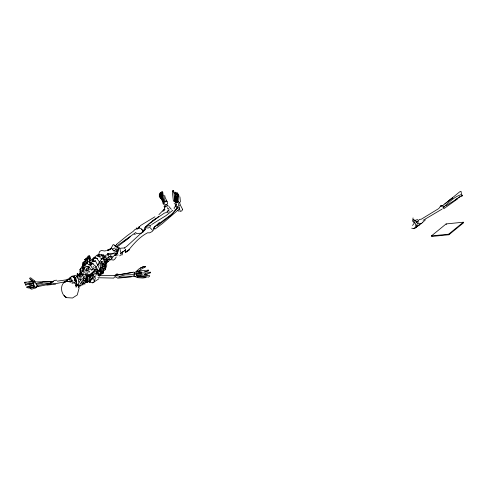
<?xml version="1.0" encoding="UTF-8"?>
<svg xmlns="http://www.w3.org/2000/svg" width="488" height="488" viewBox="0 0 488 488"><rect width="100%" height="100%" fill="white"/><g stroke="black" fill="none" stroke-linecap="round" stroke-linejoin="round"><path stroke-width="0.73" d="M98.966 276.055L100.516 274.445L100.266 263.032L96.972 258.616L94.269 258.304L92.61 260.891L92.818 261.342L94.605 261.519L95.41 260.824L100.071 269.834L99.015 270.181M87.078 263.428L87.096 260.555M173.594 190.387L174.728 199.921M177.425 195.346L177.174 192.504L176.784 192.577M83.722 269.919L83.796 266.991M161.796 191.552L161.729 193.803L162.565 195.7L163.663 201.019L164.743 201.459L166.817 201.111L165.066 197.298L164.731 195.426M174.85 192.162L175.393 192.278L175.698 202.27L175.143 202.148L174.692 195.865M133.194 275.281L134.108 274.957L134.176 272.78L134.944 274.531M79.941 275.805L80.166 272.829M84.107 262.593L82.814 265.966L82.478 271.822L82.917 271.304M89.023 256.438L89.097 255.364M178.059 201.428L178.456 196.316M178.443 205.045L178.596 203.398M87.901 256.145L87.84 256.779L88.34 256.962L85.607 258.524L85.046 262.934L84.418 263.575M125.489 249.075L125.203 252.009L127.258 251.747C133.151 244.506 139.031 237.235 147.583 232.788L149.651 232.855L152.415 231.355L152.378 230.147L150.2 227.798M154.592 226.841L154.397 228.756L154.867 229.14L162.242 223.687L179.627 208.711M73.883 283.534L74.048 282.058M79.922 286.541L80.056 285.51L78.525 284.839L77.092 285.846M134.108 274.957L134.438 272.493L133.901 272.109L116.73 275.153L132.083 272.505M142.716 232.172L142.892 230.934L141.02 228.469L138.263 228.103L134.847 229.61L133.151 231.404L127.344 235.558L116.309 244.573M100.516 274.445L101.345 268.717L100.516 268.986M413.061 217.922L412.61 220.997L413.495 222.235L414.562 222.778L412.531 225.444M77.147 276.574L77.195 273.866L77.72 273.738L78.324 274.341M177.364 201.819L176.113 202.306L175.802 204.277L174.179 203.618M176.467 200.08L177.059 196.408L176.199 192.9L175.765 192.723L175.894 202.209M111.722 258.939L111.892 257.902L109.263 256.615M69.967 278.959L70.29 277.05L69.882 278.251M135.28 274.226L135.536 272.719M136.762 273.341L136.487 274.781L137.372 277.55L135.688 276.787M79.41 276.361L80.056 272.975M86.968 263.294L88.541 261.385L86.919 260.952L85.455 261.153L82.997 262.379L82.155 266.759L82.814 265.966M93.952 282.149L95.386 278.038L92.714 274.964L91.957 275.086L91.781 275.86M79.916 271.31L79.989 270.931M118.011 250.814L117.553 252.961L115.321 255.346M119.212 249.215L119.139 248.709L118.45 249.02L117.553 252.961L114.735 255.7M122.982 251.399L122.122 254.943L121 254.791L119.676 255.846M89.865 261.885L89.774 261.263L89.304 263.062L93.257 263.239L92.537 263.782L87.956 264.569L91.311 264.801L90.518 265.844L86.565 266.735L89.334 267.363L91.25 270.035L92.006 269.846M153.354 230.409L154.55 226.944L153.403 228.799M163.736 210.828L164.791 206.985L165.993 206.857M34.075 281.777L29.433 278.27L30.652 277.782L35.282 281.442L34.075 281.777L33.77 282.857L32.001 280.82L30.116 279.673M176.534 203.996L176.156 205.332L175.198 205.283M82.679 284.791L83.052 283.479L81.508 282.796L80.142 283.595L81.825 285.187M91.634 260.61L92.811 259.762L93.238 258.256L97.246 254.998L99.375 254.346L103.761 255.004L104.81 257.292L105.512 262.916L105.585 268.327L105.207 268.559M105.201 269.785L106.762 265.405L106.445 261.336M77.586 278.148L78.367 275.769L79.886 274.506M71.028 278.459L69.802 279.325L67.692 279.307L71.028 278.459L70.144 277.953L68.851 279.221L67.692 279.307L66.246 281.491M88.627 268.18L89.334 267.363L86.596 268.809L84.796 271.548M415.514 227.774L417.484 223.291L414.8 220.265L414.037 220.411L413.787 221.241L415.221 223.181L415.99 226.383M461.55 194.889L462.514 195.285L462.252 196.036L461.392 196.121M83.43 271.737L84.168 269.73L82.076 270.681L82.374 270.382M108.36 256.499L108.641 255.73L107.622 254.956M85.199 281.789L86.297 282.107L87.151 279.947L86.815 276.751M104.469 268.223L102.694 272.676L102.925 273.292L103.584 268.534L104.469 268.223L103.663 263.221L104.603 262.696L102.511 255.822L101.297 255.108L103.273 255.529L104.81 257.292M74.45 276.446L75.86 278.764L75.89 281.198L75.286 280.179L75.86 278.764L74.835 277.031L73.822 275.976L71.974 276.159M117.144 252.082L118.45 249.02M179.651 202.88L179.877 202.368M104.414 266.704L104.975 265.484M167.488 211.798L168.14 210.346M143.423 231.135L145.162 227.341L149.334 223.364L164.273 213.158L166.396 212.475L168.494 210.627M80.093 273.554L80.16 269.187L80.801 273.433M118.608 277.135L134.176 276.58L134.676 275.549M72.059 283.68L72.712 282.406M87.102 259.122L88.188 257.024M30 288.274L31.543 289.207L35.856 287.841L36.527 286.56M85.388 266.637L84.9 267.528L82.112 268.394L84.698 268.998M118.151 248.837L114.765 254.907L111.642 258.426L111.843 259.799L113.436 260.116L114.698 259.323L116.223 257.066M97.679 264.96L99.21 262.263M76.525 277.147L77.848 274.86L81.374 272.877L82.265 274.695L78.788 274.585L77.653 275.909M153.409 228.726L154.171 227.439L159.472 222.394M136.183 228.933L136.927 227.707M102.828 264.868L103.852 263.178L103.133 263.288M100.766 260.159L99.503 262.227L100.071 261.836M116.577 255.804L117.12 254.95L118.139 254.992M100.095 275.744L102.626 271.749L101.309 261.897L101.864 261.489L102.87 266.655L101.778 267.699M83.173 277.843L83.588 277.214L81.722 274.415M106.829 255.011L107.927 253.382L109.33 254.089M97.551 271.255L96.526 272.768L99.021 273.176M142.886 232.038L144.741 229.317L147.083 227.231M79.879 269.772L82.698 265.655L86.339 264.728L82.844 263.862L87.047 263.374M92.195 278.477L93.086 277.202L92.763 276.147L90.561 276.299L87.907 274.043M99.284 275.647L100.607 273.859M34.727 281.009L33.892 282.125L33.757 284.955L35.252 287.67L37.381 286.523L36.96 283.967M177.772 207.485L177.699 206.436L175.613 205.912L174.131 207.845L174.216 208.919M96.514 271.59L97.679 270.114L95.672 269.266M90.914 279.783L92.952 277.221M89.029 279.063L83.588 280.655L82.673 281.808L84.955 284.156M170.464 215.995L177.229 207.821L179.541 208.071M74.597 280.13L74.207 280.6L75.463 281.118L76.866 285.931L76.592 285.016L73.651 282.052M80.489 279.734L79.623 276.031L81.99 273.201M442.945 208.346L444.123 206.942M138.696 271.352L139.952 269.876L145.607 266.759L143.484 266.607L140.221 268.119M114.93 276.153L115.839 275.11L116.821 275.452M142.984 232.05L145.314 229.403L126.923 246.184L124.348 248.063M101.15 259.732L101.913 258.884M158.942 214.629L164.346 209.096M177.614 207.986L170.855 215.373L157.166 225.987M103.804 256.798L101.205 259.622M90.554 281.674L89.353 281.796L92.494 278.581M103.273 255.529L103.761 255.004M104.755 256.115L105.658 255.151M137.256 229.214L139.525 226.829L138.409 227.127M106.384 263.245L105.384 264.295L104.279 263.819M71.431 276.855L71.992 276.269L73.621 277.099M89.353 281.796L90.908 280.191M76.14 285.956L77.58 284.48L75.628 285.358M139.019 227.298L140.038 226.255M107.305 262.117L106.658 262.776L104.883 261.897M77.58 284.48L77 285.053L78.843 283.034L78.617 279.636L77.824 277.623L75.652 275.281M64.934 282.216L66.673 280.325L67.155 280.563M150.334 226.377L149.005 227.664L147.644 228.189M81.533 282.412L82.13 281.851M136.036 271.676L139.159 268.723L142.911 266.881L145.607 266.759M425.377 219.868L421.742 223.272L420.18 223.766L418.49 223.394M64.636 282.223L66.673 280.325L67.137 281.491M96.203 273.664L97.1 272.829M443.702 207.162C448.942 202.404 454.035 196.871 460.94 194.681L461.447 194.078L461.038 191.357L459.751 191.796L444.879 203.947M165.871 204.399L164.724 205.448L165.706 206.223L168.153 205.777L166.646 204.783M86.041 277.922L95.617 269.529M64.562 282.326L65.435 281.594C59.359 284.4 60.884 295.081 66.618 297.649L64.093 295.752L66.6 297.656L72.547 297.997L77.275 294.929L79.056 288.286L78.495 285.571M116.04 276.537L114.046 277.452M162.858 211.249L164.981 209.486M449.485 200.379L452.51 197.872L443.36 204.984M101.492 272.682L102.626 271.749M431.429 235.911L446.123 223.919L463.338 222.211L463.6 222.766L448.905 234.758L431.691 236.46L431.429 235.911L448.643 234.203L463.338 222.211M86.248 278.056L95.087 270.907M105.518 269.419L102.742 271.651L100.473 271.401M144.893 227.493L158.734 216.404M442.988 207.559L443.94 206.802L443.94 206.095M86.034 269.541L86.949 270.2L87.627 269.663M106.787 258.548L110.776 255.962L110.819 254.651L108.934 253.876M172.837 210.261L165.859 215.708L151.615 224.541M117.571 246.647L129.143 237.717M97.813 265.21L98.741 264.496M36.813 281.942L52.35 281.527L50.319 283.089L52.173 281.588L53.271 281.308M109.166 249.899L110.947 248.538L113.082 244.671L113.863 244.683L116.052 246.379M123.647 241.798L130.692 236.412M152.323 221.076L155.946 218.325M99.192 257.182L100.113 256.481L97.094 255.858L99.552 254.858M89.737 260.586L95.252 257.457L97.563 258.677L96.972 258.616M418.021 220.619L419.717 219.344L421.248 219.228L438.81 208.529L440.67 205.936L441.786 205.759M113.856 251.009L116.089 249.338M155.16 226.493L172.868 213.347M109.623 249.496L110.947 248.538L107.75 250.612L106.628 250.686M414.715 228.238L414.086 228.591L419.546 224.651L414.086 228.591L411.726 228.219M114.174 275.854L116.467 274.207L117.815 274.177L118.883 274.756M102.883 268.388L103.865 267.686M443.775 208.736L457.695 198.805M117.706 245.293L136.024 232.319M107.939 259.433L106.805 260.238L107.921 259.653M414.086 228.591L421.418 223.51M455.615 199.525L456.853 198.671M458.086 197.817L459.94 196.542M84.516 283.632L83.973 284.004L81.508 282.796M86.608 260.177L89.06 258.664L90.079 260.635M33.452 286.974L34.441 286.31M462.514 195.285L445.892 205.881M90.121 282.485L92.757 282.808L98.844 278.813M121.488 252.516L125.514 250.204M177.193 201.825L176.284 202.392L176.192 196.676M87.413 257.554L89.609 256.182L90.664 258.695L89.755 258.866L89.469 256.426L90.152 256.938M94.459 267.772L93.385 268.43L96.618 272.579L95.77 273.024M442.006 209.139L423.126 220.314M27.865 287.157L30.14 285.791M111.532 248.099L109.031 249.642L109.794 249.435L108.043 250.015L109.367 249.789M82.716 268.022L82.112 268.394L84.363 268.662M140.318 225.663L154.946 216.788M96.24 266.619L95.325 267.174L97.527 271.657L98.009 271.462L96.24 266.619L92.537 263.782M177.168 196.048L177.205 202.374L178.791 201.922L178.218 201.776M141.294 272.493L136.414 273.274L136.048 271.773L137.165 271.114L145.577 270.328M166.072 204.765L167.652 203.844L167.03 201.324L165.438 201.904M92.818 261.342L89.847 263.087L89.774 261.263M81.648 279.038L82.191 278.733M77.848 274.86L79.093 274.158M111.52 254.358L114.448 252.735L115.43 254.718M112.075 249.459L114.869 247.916M92.757 282.808L93.269 282.528M106.756 255.053L108.391 254.169M28.78 282.107L32.867 281.997L34.117 281.326M164.45 207.004L165.865 206.247M89.548 269.614L88.517 270.157L88.212 266.521M36.155 281.789L35.044 282.339L36.502 284.626M414.83 220.448L417.636 219.527M147.974 277.208L149.718 276.409M164.267 203.002L162.858 203.612L164.456 204.893M115.918 277.684L117.431 277.05M36.765 286.901L38.259 286.297M86.431 259.085L84.485 259.848L85.492 259.872M78.336 287.182L79.337 286.785M165.969 201.739L167.03 201.324M116.778 274.579L117.815 274.177M70.998 277.044L72.883 276.312L74.518 278.166M160.351 192.559L160.692 192.424L162.821 195.67M92.964 267.009L93.818 266.686M146.906 226.286L150.646 225.249L150.841 225.761M99.326 263.386L100.266 263.032M92.811 259.762L93.55 259.488M125.52 250.137L124.373 250.551L125.806 250.204M87.919 277.715L86.925 278.069L87.535 275.238L85.577 272.847M175.186 200.513L173.502 201.105L176.113 202.306M104.444 266.173L105.725 265.728L102.852 263.666M82.997 262.379L84.369 261.922M122.067 252.827L120.383 253.388L121.097 253.418L120.213 250.277M145.644 274.451L150.505 272.853L150.371 272.188L149.822 272.225M33.989 285.248L28.292 286.895L28.719 286.194L26.437 287.066L26.846 287.566L28.664 287.999L35.02 286.346M93.238 258.256L95.496 257.56M80.154 279.642L80.868 279.423M81.191 268.205L80.52 268.406L81.758 273.066L80.971 273.298M66.222 280.301L68.32 279.673M108.043 250.015L110.203 249.368M105.945 250.667L104.798 251.003L101.339 250.472L99.546 251.594L98.832 253.967L98.942 255.212M112.429 256.31L111.179 256.682L110.806 256.383L110.941 256.694M98.93 274.97L99.784 274.72M100.071 273.371L103.511 272.365L102.901 273.67L99.454 274.372M416.569 221.57L418.314 221.064M84.192 276.428L85.095 276.171M160.46 198.451L159.24 195.95L159.728 195.81L161.327 197.677M88.743 272.164L89.829 271.871L86.949 270.2M33.105 283.528L26.065 284.577M94.733 276.196L95.947 275.879M118.913 276.483L125.349 274.86L132.95 274.677M82.997 265.002L83.851 264.789M91.543 269.913L92.927 269.583L91.274 266.356M69.723 280.307L71.803 279.819L72.187 280.814L71.431 281.918L67.368 281.405L70.858 282.027L71.803 279.819L72.279 281.588M29.536 287.859L31.33 287.554M107.531 249.941L109.794 249.435M106.128 256.444L105.133 256.664L106.421 258.073L106.756 260.592M105.591 261.916L108.745 261.226L106.116 260.08M65.752 281.68L55.199 283.711L52.692 283.449L52.741 281.942L54.223 280.417L56.815 280.216M144.119 271.846L148.706 270.7L145.778 271.316M145.595 273.195L150.371 272.188M36.344 283.455L42.852 282.113M37.826 286.584L51.637 283.772M38.253 284.059L44.036 282.912L51.301 283.186M55.559 284.187L46.903 285.096M49.684 283.241L39.064 285.254L37.155 285.212L36.545 286.255L37.716 286.413M108.745 261.226L104.883 261.3M33.422 281.448L24.4 282.339L26.047 282.339M141.496 233.179L136.103 233.599M30.823 288.176L34.764 286.932L35.856 287.841M29.506 286.017L33.843 285.309L33.294 283.821L29.024 284.455M147.254 276.836L145.156 277.166L137.622 276.745L138.22 277.702L142.795 278.014L145.985 277.568M136.048 271.773L140.636 271.114M57.346 281.137L68.399 279.551M84.79 265.38L82.698 265.655L82.496 266.637L85.26 267.131M146.687 270.291L148.566 270.041M99.656 269.315L101.138 269.126M86.834 259.567L84.485 259.848L87.181 258.5L89.06 258.664L87.931 258.311M84.65 272.743L83.241 272.914L82.746 274.469L83.442 274.579M140.892 272.176L141.929 272.066M146.144 276.141L142.838 276.501L137.701 276.171L137.085 275.031L149.743 275.391M117.553 278.209L131.235 276.787M71.321 276.464L72.883 276.312L73.871 277.788M87.877 276.733L88.883 276.635L89.487 278.075M86.565 266.735L87.706 266.631M144.735 274.177L145.967 274.073M163.962 206.467L165.761 206.345M85.205 281.893L85.821 281.857M90.286 264.423L91.335 264.356L90.744 262.3M52.82 281.417L53.381 281.381M142.221 274.781L136.847 275.104L136.548 273.597L141.618 273.371M120.634 248.191L124.745 247.953M89.841 264.88L91.311 264.801M97.466 256.06L102.511 255.822M442.616 205.863L440.67 205.936L442.555 205.997L442.317 205.57L443.256 205.899M74.023 275.445L75.073 275.403M95.41 260.824L92.61 260.891L94.605 261.519M52.35 281.527L43.133 281.649M105.512 262.916L105.945 262.91M98.484 275.519L113.85 275.537M77.195 273.866L77.69 273.872M97.868 277.715L113.856 278.093M67.692 279.307L69.802 279.325M83.637 282.949L85.479 282.979L85.363 281.637L83.588 280.655M98.893 275L96.423 274.689M134.2 234.203L135.353 234.277M144.393 274.415L147.394 274.903M137.726 272.926L145.589 272.993M26.675 283.479L33.361 283.479L32.867 281.997M25.791 283.095L24.607 282.997L25.144 283.247M101.352 261.708L103.084 261.873M118.486 274.402L116.467 274.207L118.029 274.421M95.361 274.018L96.057 274.103M102.401 265.929L103.767 266.094M175.747 204.777L176.546 204.881M97.74 270.919L100.241 271.23M109.989 253.29L113.393 253.791M106.201 259.006L109.361 259.531M94.306 274.055L92.141 273.695L93.885 274.915L93.83 274.5M104.926 259.256L103.072 258.927L104.444 260.189M91.634 275.147L90.195 274.878L90.085 278.618L90.603 279.892L87.736 281.96L86.937 280.734L88.157 281.539M102.877 266.314L103.901 266.576M117.425 246.922L116.01 246.556L115.162 245.305M140.148 275.952L141.41 276.275M89.261 278.935L91.653 279.557M99.338 273.17L97.155 272.572L98.192 273.902L99.485 274.567M165.645 200.745L166.817 201.111M134.176 276.58L135.676 276.708L135.316 276.287M86.522 279.892L87.944 280.374M78.525 284.839L81.099 285.761M116.736 251.784L113.07 250.332L112.539 248.624M89.334 280.826L90.603 281.338M100.241 257.89L102.846 258.963M87.163 278.447L85.595 277.776L86.589 279.118M83.564 283.211L84.528 283.632L83.68 282.765M74.682 280.246L76.573 281.07M88.877 280.667L90.073 281.192M88.828 255.81L89.609 256.182M87.694 281.247L89.457 282.101L88.462 281.076M104.847 261.55L107.22 262.721M86.339 281.905L87.566 282.558L86.894 281.363L88.182 281.613L85.205 280.344L86.73 281.979M100.558 267.18L102.084 268.01M71.992 276.269L74.182 277.532L75.286 280.179M26.242 285.108L25.315 284.577L25.541 285.23M85.046 261.641L87.742 263.294M117.425 247.532L114.137 245.403M88.45 281.454L89.457 282.101M86.846 276.629L85.754 275.909L86.175 275.287L85.467 273.963M413.562 219.606L414.91 220.509M177.864 210.529L179.09 211.353M99.534 269.48L101.352 270.73M98.064 275L99.656 276.098M107.964 257.627L110.66 259.549M98.844 264.844L99.216 265.106M91.976 274.049L93.245 275.025M141.471 229.262L142.716 230.287M79.623 276.031L81.173 277.312L82.368 274.585L83.363 275.092L85.65 274.262L86.522 276.129M31.372 285.053L31.866 285.48M83.588 277.214L85.022 278.556M87.675 274.848L90.42 277.452M86.766 281.796L87.566 282.558M93.964 272.444L95.142 273.622M177.162 193.449L178.352 196.816M167.219 211.737L168.226 212.823M79.044 278.703L80.258 280.033M118.846 247.288L120.609 249.295M168.842 206.43L171.312 209.297M108.611 259.457L109.385 260.385L108.977 259.421M85.876 281.314L85.638 281.015L86.297 282.107M89.707 279.63L90.469 280.606M159.24 195.95L160.79 198.177M413.574 219.545L414.483 220.857M160.735 195.627L159.637 194.004L159.247 194.273L159.893 195.34M79.019 281.082L79.965 282.509M105.878 259.219L106.463 260.135M87.535 277.635L88.145 278.611M91.89 274.036L92.726 275.391M80.428 280.088L81.325 281.552M91.238 277.849L92.092 279.282M83.668 279.837L82.893 278.502L83.552 278.849L83.985 280.63M84.552 278.111L85.345 279.49M167.25 207.656L167.921 208.901M168.592 210.139L169.263 211.383M163.364 202.874L159.728 195.81M160.894 193.699L161.912 195.615M173.954 192.327L174.948 194.291M168.506 208.492L169.043 209.553M162.303 199.958L160.052 195.255M446.123 223.919L446.386 224.468M448.643 234.203L448.905 234.758M163.138 193.309L162.248 191.418L162.4 193.529L163.694 195.566L164.743 201.459M116.418 244.335L118.004 247.837M81.825 279.331L82.521 280.868M160.668 194.206L160.162 193.034L159.68 193.285L163.456 203.661M175.613 205.912L176.552 208.089M107.927 253.382L108.47 254.657M74.438 279.026L75.89 281.198L75.616 280.033L74.981 280.307L74.182 277.532M76.341 283.278L77.36 285.761M160.692 192.424L164.425 203.209M179.358 202.184L180.176 204.393M84.644 264.228L85.101 265.533M94.806 276.604L94.947 277.013M94.19 280.899L93.214 277.812M161.876 196.402L163.895 203.441M89.755 258.866L90.347 260.928M416.593 222.009L416.709 222.43M178.803 195.84L178.346 193.992L178.998 196.475M86.242 268.796L87.395 273.487M87.492 259.72L87.803 261.031M106.396 262.568L106.616 263.642M76.555 283.278L75.86 278.764M110.721 259.488L110.831 260.177M175.393 192.278L175.826 195.084M118.029 247.691L118.194 248.849M422.212 222.138L422.26 222.473M115.961 248.032L116.412 251.351M94.129 269.474L94.282 270.864M87.151 279.947L87.23 280.685M85.998 278.831L86.102 279.88M179.932 196.902L180.42 201.91M173.356 200.605L172.398 192.534L172.923 190.363L172.99 191.528M177.431 193.724L177.784 202.52M137.268 275.952L137.372 277.55M417.96 221.18L418.039 223.211M82.85 283.912L82.893 284.98M76.592 285.016L76.104 287.298L75.725 284.858L76.592 285.016M182.61 209.364L181.859 210.859L180.249 211.42L178.681 205.607L180.218 204.838L182.61 209.364M129.363 249.74L125.562 252.192L129.363 249.74M99.369 271.724L98.722 270.169L99.369 271.724"/></g></svg>
